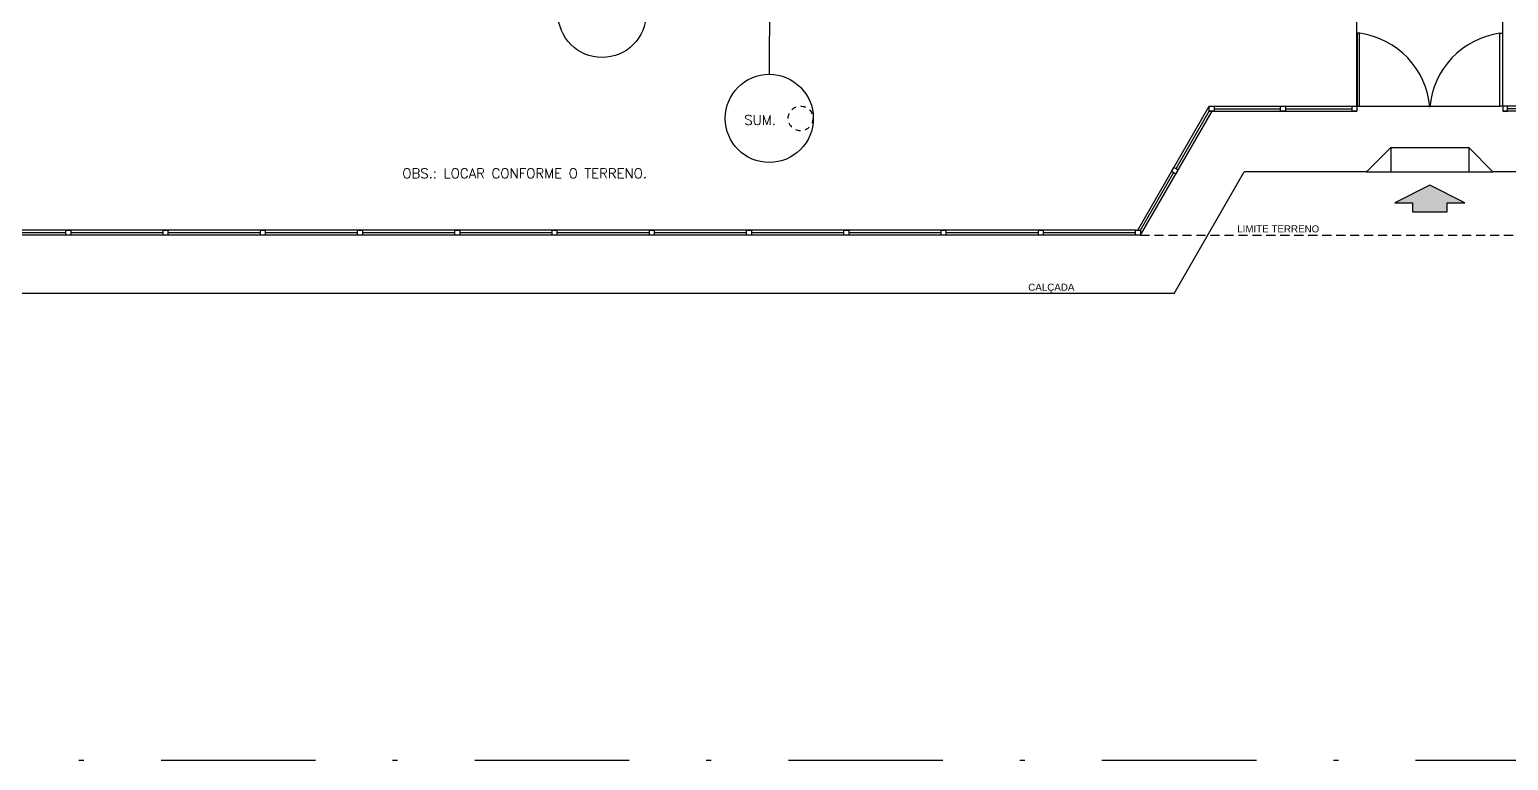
# Model space of a CAD drawing. Extents: x 384 to 538, y 71 to 145.
# Drawn here: x 435.76 to 466.17, y 71.14 to 86.16 of the extents above; entities that cross this region are included whole.
import ezdxf

# ---------------------------------------------------------------- set-up
doc = ezdxf.new("R2010")
doc.units = 0
doc.header["$LTSCALE"] = 0.005
for name, pattern in [('DASHDOT', [25.4, 12.7, -6.35, 0, -6.35]), ('HIDDEN', [9.525, 6.35, -3.175]), ('TRACEJADO_G', [0.375, 0.25, -0.125])]:
    doc.linetypes.add(name, pattern=pattern)
doc.layers.get('0').update_dxf_attribs({"linetype": 'CONTINUOUS'})
for name, color, linetype in [('A-COTAS', 1, 'CONTINUOUS'), ('A-PAREDE', 5, 'CONTINUOUS'), ('A-PISOS-CTEL', 2, 'TRACEJADO_G'), ('A-PISOS-NIVEL', 1, 'CONTINUOUS'), ('AR-PIS', 1, 'CONTINUOUS'), ('ARQ-PIS-VISTA', 8, 'CONTINUOUS'), ('ARQ-SMB-1_100', 1, 'CONTINUOUS'), ('ARQ-TXT-1_075', 2, 'CONTINUOUS'), ('LEGENDA', 7, 'CONTINUOUS'), ('PORTAL_VTA_DIST', 2, 'CONTINUOUS'), ('PORTAL_VTA_PROX', 1, 'CONTINUOUS')]:
    doc.layers.add(name, color=color, linetype=linetype)
doc.styles.add('ESC-50-A20', font='arial.ttf', dxfattribs={"height": 0.1})
doc.styles.add('T20', font='simplex.shx', dxfattribs={"height": 0.2})

msp = doc.modelspace()

# ---------------------------------------------------------------- hatches: boundary and pattern name
at = {"layer": 'A-COTAS'}
h = msp.add_hatch(color=251, dxfattribs=at)
h.dxf.hatch_style = 1
h.paths.add_polyline_path([(464.911, 82.598), (465.27, 82.598), (464.552, 82.963), (463.833, 82.598), (464.193, 82.598), (464.193, 82.415), (464.911, 82.415)])

# ---------------------------------------------------------------- linework, layer by layer
at = {"linetype": 'DASHDOT', "ltscale": 50}
msp.add_lwpolyline([(384.149, 145.016), (538.385, 145.016), (538.385, 71.136), (384.149, 71.136)], close=True, dxfattribs=at)
at = {"color": 251}
for points in [[(460.115, 84.481), (460.015, 84.481), (460.015, 84.581), (460.115, 84.581)], [(461.584, 84.481), (461.484, 84.481), (461.484, 84.581), (461.584, 84.581)], [(463.052, 84.481), (462.952, 84.481), (462.952, 84.581), (463.052, 84.581)], [(466.052, 84.481), (466.152, 84.481), (466.152, 84.581), (466.052, 84.581)], [(459.377, 83.275), (459.327, 83.189), (459.24, 83.239), (459.29, 83.325)], [(436.602, 81.933), (436.502, 81.933), (436.502, 82.033), (436.602, 82.033)], [(438.602, 81.933), (438.502, 81.933), (438.502, 82.033), (438.602, 82.033)], [(440.602, 81.933), (440.502, 81.933), (440.502, 82.033), (440.602, 82.033)], [(442.602, 81.933), (442.502, 81.933), (442.502, 82.033), (442.602, 82.033)], [(444.602, 81.933), (444.502, 81.933), (444.502, 82.033), (444.602, 82.033)], [(446.602, 81.933), (446.502, 81.933), (446.502, 82.033), (446.602, 82.033)], [(448.602, 81.933), (448.502, 81.933), (448.502, 82.033), (448.602, 82.033)], [(450.602, 81.933), (450.502, 81.933), (450.502, 82.033), (450.602, 82.033)], [(452.602, 81.933), (452.502, 81.933), (452.502, 82.033), (452.602, 82.033)], [(454.602, 81.933), (454.502, 81.933), (454.502, 82.033), (454.602, 82.033)], [(456.602, 81.933), (456.502, 81.933), (456.502, 82.033), (456.602, 82.033)], [(458.602, 81.933), (458.502, 81.933), (458.502, 82.033), (458.602, 82.033)]]:
    msp.add_lwpolyline(points, close=True, dxfattribs=at)
at = {"layer": 'A-PAREDE'}
msp.add_line((450.97, 87.295), (450.968, 85.238), dxfattribs=at)
at = {"layer": 'A-PISOS-CTEL', "color": 251, "linetype": 'TRACEJADO_G', "ltscale": 150}
msp.add_line((458.602, 81.933), (470.502, 81.933), dxfattribs=at)
at = {"layer": 'A-PISOS-NIVEL', "color": 251}
for p, q in [((463.052, 84.581), (463.052, 91.999)), ((466.052, 84.581), (466.052, 91.999)), ((463.252, 83.231), (460.737, 83.231)), ((468.367, 83.231), (465.851, 83.231)), ((459.295, 80.733), (418.352, 80.733))]:
    msp.add_line(p, q, dxfattribs=at)
at = {"layer": 'AR-PIS', "color": 251, "ltscale": 10}
for p, q in [((459.334, 83.3), (460.015, 84.481)), ((460.115, 84.531), (461.484, 84.531)), ((461.584, 84.531), (462.952, 84.531)), ((467.52, 84.531), (466.152, 84.531)), ((458.602, 82.033), (459.284, 83.214)), ((436.502, 81.983), (434.602, 81.983)), ((438.502, 81.983), (436.602, 81.983)), ((440.502, 81.983), (438.602, 81.983)), ((442.502, 81.983), (440.602, 81.983)), ((444.502, 81.983), (442.602, 81.983)), ((446.502, 81.983), (444.602, 81.983)), ((448.502, 81.983), (446.602, 81.983)), ((450.502, 81.983), (448.602, 81.983)), ((452.502, 81.983), (450.602, 81.983)), ((454.502, 81.983), (452.602, 81.983)), ((456.502, 81.983), (454.602, 81.983)), ((458.502, 81.983), (456.602, 81.983))]:
    msp.add_line(p, q, dxfattribs=at)
at = {"layer": 'ARQ-PIS-VISTA', "color": 251}
for p, q in [((463.252, 83.231), (463.752, 83.731)), ((463.752, 83.731), (465.351, 83.731)), ((463.752, 83.731), (463.752, 83.231)), ((465.351, 83.731), (465.351, 83.231)), ((465.851, 83.231), (465.351, 83.731)), ((463.252, 83.231), (465.851, 83.231))]:
    msp.add_line(p, q, dxfattribs=at)
at = {"layer": 'ARQ-SMB-1_100', "color": 251}
msp.add_lwpolyline([(464.911, 82.598), (465.27, 82.598), (464.552, 82.963), (463.833, 82.598), (464.193, 82.598), (464.193, 82.415), (464.911, 82.415), (464.911, 82.598)], dxfattribs=at)
at = {"layer": 'LEGENDA', "color": 5, "linetype": 'Continuous'}
for centre in [(447.53, 86.489, 15.509), (450.968, 84.332)]:
    msp.add_circle(centre, 0.906, dxfattribs=at)
at = {"layer": 'LEGENDA', "color": 2, "linetype": 'HIDDEN'}
msp.add_circle((451.611, 84.331), 0.254, dxfattribs=at)
at = {"layer": 'PORTAL_VTA_DIST', "color": 251}
for centre, start, end in [((462.881, 84.42), 4.8292, 82.1801), ((466.223, 84.42), 97.8199, 175.1708)]:
    msp.add_arc(centre, 1.677, start, end, dxfattribs=at)
at = {"layer": 'PORTAL_VTA_PROX', "color": 251}
for p, q in [((458.544, 82.033), (460.015, 84.581)), ((460.015, 84.581), (463.052, 84.581)), ((463.109, 84.581), (465.995, 84.581)), ((469.089, 84.581), (466.052, 84.581)), ((458.602, 81.933), (460.073, 84.481)), ((460.015, 84.481), (463.052, 84.481)), ((469.089, 84.481), (466.052, 84.481)), ((459.295, 80.733), (460.737, 83.231)), ((458.502, 82.033), (418.652, 82.033)), ((458.502, 81.933), (418.652, 81.933))]:
    msp.add_line(p, q, dxfattribs=at)
for points in [[(463.059, 84.581), (463.109, 84.581), (463.109, 86.081), (463.059, 86.081)], [(466.045, 84.581), (465.995, 84.581), (465.995, 86.081), (466.045, 86.081)]]:
    msp.add_lwpolyline(points, close=True, dxfattribs=at)

# ---------------------------------------------------------------- texts
at = {"layer": 'ARQ-TXT-1_075', "color": 251, "style": 'ESC-50-A20'}
for s, p in [('LIMITE TERRENO', (460.591, 81.99)), ('CALÇADA ', (456.293, 80.791))]:
    msp.add_text(s, height=0.144, dxfattribs=at).set_placement(p)
at = {"layer": 'LEGENDA', "color": 3, "linetype": 'Continuous', "style": 'T20'}
for s, p in [('SUM.', (450.454, 84.2)), ('OBS.: LOCAR CONFORME O TERRENO.', (443.423, 83.102))]:
    msp.add_text(s, height=0.2, dxfattribs=at).set_placement(p)

doc.saveas('drawing.dxf')
